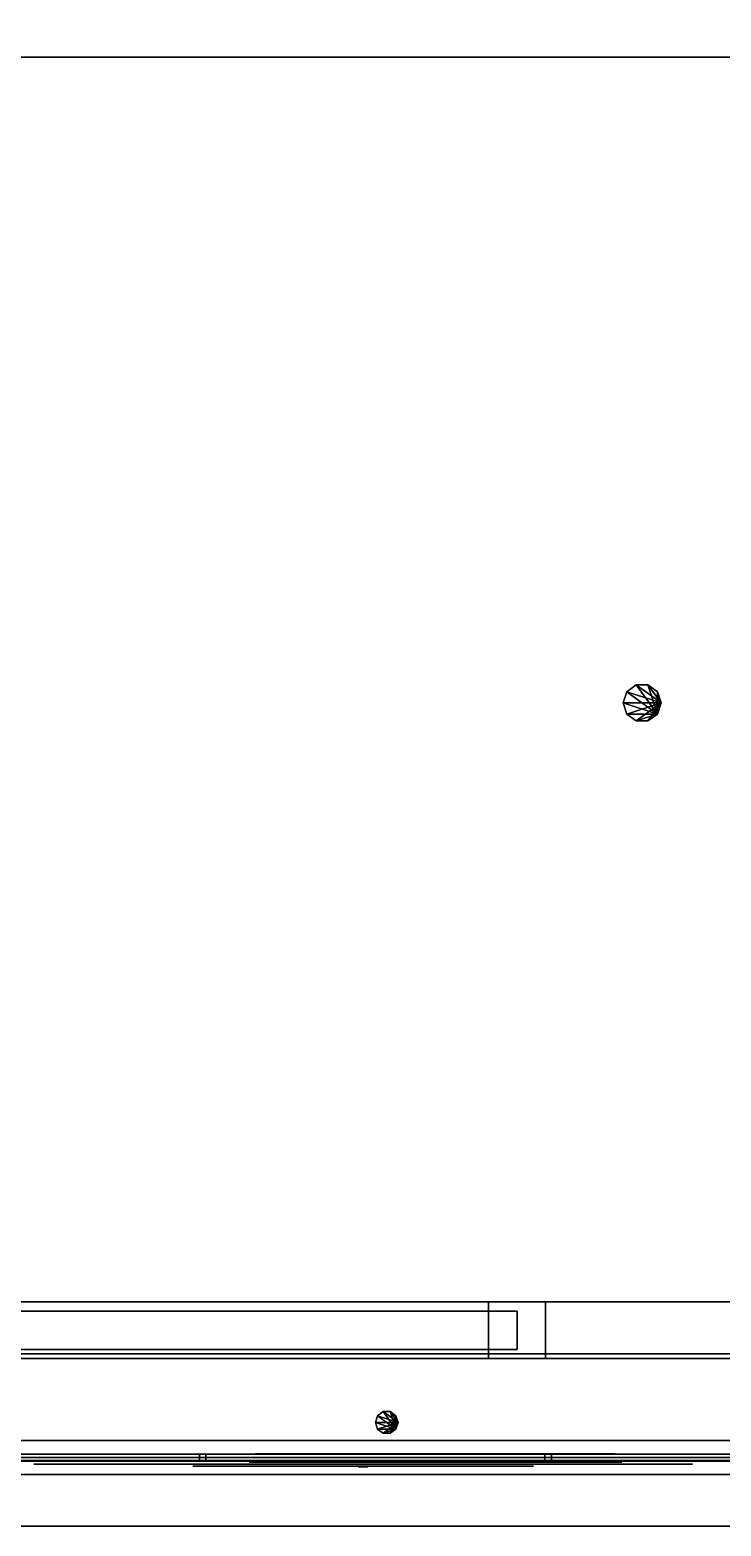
# Model space of a CAD drawing. Header units: millimetres. Extents: x -272 to 22200, y -272 to 17234.
# Drawn here: x 5612 to 9266, y 1560 to 9466 of the extents above; entities that cross this region are included whole.
import ezdxf

# ---------------------------------------------------------------- set-up
doc = ezdxf.new("R2010")
doc.units = ezdxf.units.MM
for name, color, linetype in [('existing_roof', 7, 'Continuous'), ('existing_roof_vents', 7, 'Continuous'), ('facade_8', 7, 'Continuous'), ('floor_band_8', 7, 'Continuous'), ('ground_glazing_8', 7, 'Continuous'), ('parapet_8', 7, 'Continuous'), ('parapet_coping_8', 7, 'Continuous'), ('proposed_cable_tray', 7, 'Continuous'), ('roof_safety_rail', 7, 'Continuous'), ('roof_slab_edge', 7, 'Continuous'), ('roof_slab_soffit', 7, 'Continuous'), ('S3_steel_plinth', 7, 'Continuous'), ('S3_support_beams', 7, 'Continuous'), ('topfloor_bearing_wall_2', 7, 'Continuous'), ('topfloor_exterior_8', 7, 'Continuous'), ('topfloor_floor', 7, 'Continuous'), ('topfloor_head_band_8', 7, 'Continuous'), ('topfloor_window_8', 7, 'Continuous'), ('topfloor_window_frame_8', 7, 'Continuous'), ('walkway_matting', 7, 'Continuous'), ('window_frame_8', 7, 'Continuous'), ('window_glass_8', 7, 'Continuous'), ('window_mullion_8', 7, 'Continuous')]:
    doc.layers.add(name, color=color, linetype=linetype)

msp = doc.modelspace()

# ---------------------------------------------------------------- linework, layer by layer
at = {"layer": 'existing_roof'}
msp.add_3dface([(4500, 1922.4, 26100), (13050, 1922.4, 26100), (13050, 16961, 26100), (4500, 16961, 26100)], dxfattribs=at)
at = {"layer": 'existing_roof_vents'}
for points in [[(8929, 5851.2, 26100), (8748.1, 5910, 26100), (8767.2, 5968.8, 26100)], [(8948.1, 5910, 26550), (8767.2, 5968.8, 26550), (8748.1, 5910, 26550)], [(8767.2, 5968.8, 26100), (8748.1, 5910, 26100), (8748.1, 5910, 26550), (8767.2, 5968.8, 26550)], [(8929, 5851.2, 26100), (8767.2, 5968.8, 26100), (8817.2, 6005.1, 26100)], [(8948.1, 5910, 26550), (8817.2, 6005.1, 26550), (8767.2, 5968.8, 26550)], [(8817.2, 6005.1, 26100), (8767.2, 5968.8, 26100), (8767.2, 5968.8, 26550), (8817.2, 6005.1, 26550)], [(8929, 5851.2, 26100), (8817.2, 6005.1, 26100), (8879, 6005.1, 26100)], [(8948.1, 5910, 26550), (8879, 6005.1, 26550), (8817.2, 6005.1, 26550)], [(8879, 6005.1, 26100), (8817.2, 6005.1, 26100), (8817.2, 6005.1, 26550), (8879, 6005.1, 26550)], [(8929, 5851.2, 26100), (8879, 6005.1, 26100), (8929, 5968.8, 26100)], [(8948.1, 5910, 26550), (8929, 5968.8, 26550), (8879, 6005.1, 26550)], [(8929, 5968.8, 26100), (8879, 6005.1, 26100), (8879, 6005.1, 26550), (8929, 5968.8, 26550)], [(8929, 5851.2, 26100), (8929, 5968.8, 26100), (8948.1, 5910, 26100)], [(8948.1, 5910, 26100), (8929, 5968.8, 26100), (8929, 5968.8, 26550), (8948.1, 5910, 26550)], [(8929, 5851.2, 26100), (8767.2, 5851.2, 26100), (8748.1, 5910, 26100)], [(8948.1, 5910, 26550), (8748.1, 5910, 26550), (8767.2, 5851.2, 26550)], [(8748.1, 5910, 26100), (8767.2, 5851.2, 26100), (8767.2, 5851.2, 26550), (8748.1, 5910, 26550)], [(8948.1, 5910, 26550), (8767.2, 5851.2, 26550), (8817.2, 5814.9, 26550)], [(8929, 5851.2, 26100), (8817.2, 5814.9, 26100), (8767.2, 5851.2, 26100)], [(8767.2, 5851.2, 26100), (8817.2, 5814.9, 26100), (8817.2, 5814.9, 26550), (8767.2, 5851.2, 26550)], [(8948.1, 5910, 26550), (8817.2, 5814.9, 26550), (8879, 5814.9, 26550)], [(8929, 5851.2, 26100), (8879, 5814.9, 26100), (8817.2, 5814.9, 26100)], [(8948.1, 5910, 26550), (8879, 5814.9, 26550), (8929, 5851.2, 26550)], [(8879, 5814.9, 26100), (8929, 5851.2, 26100), (8929, 5851.2, 26550), (8879, 5814.9, 26550)], [(8929, 5851.2, 26100), (8948.1, 5910, 26100), (8948.1, 5910, 26550), (8929, 5851.2, 26550)], [(8817.2, 5814.9, 26100), (8879, 5814.9, 26100), (8879, 5814.9, 26550), (8817.2, 5814.9, 26550)], [(7546.8, 2072.4, 26100), (7438.3, 2107.6, 26100), (7449.7, 2142.9, 26100)], [(7558.3, 2107.6, 26550), (7449.7, 2142.9, 26550), (7438.3, 2107.6, 26550)], [(7449.7, 2142.9, 26100), (7438.3, 2107.6, 26100), (7438.3, 2107.6, 26550), (7449.7, 2142.9, 26550)], [(7546.8, 2072.4, 26100), (7449.7, 2142.9, 26100), (7479.7, 2164.7, 26100)], [(7558.3, 2107.6, 26550), (7479.7, 2164.7, 26550), (7449.7, 2142.9, 26550)], [(7479.7, 2164.7, 26100), (7449.7, 2142.9, 26100), (7449.7, 2142.9, 26550), (7479.7, 2164.7, 26550)], [(7546.8, 2072.4, 26100), (7479.7, 2164.7, 26100), (7516.8, 2164.7, 26100)], [(7558.3, 2107.6, 26550), (7516.8, 2164.7, 26550), (7479.7, 2164.7, 26550)], [(7516.8, 2164.7, 26100), (7479.7, 2164.7, 26100), (7479.7, 2164.7, 26550), (7516.8, 2164.7, 26550)], [(7546.8, 2072.4, 26100), (7516.8, 2164.7, 26100), (7546.8, 2142.9, 26100)], [(7558.3, 2107.6, 26550), (7546.8, 2142.9, 26550), (7516.8, 2164.7, 26550)], [(7546.8, 2142.9, 26100), (7516.8, 2164.7, 26100), (7516.8, 2164.7, 26550), (7546.8, 2142.9, 26550)], [(7546.8, 2072.4, 26100), (7546.8, 2142.9, 26100), (7558.3, 2107.6, 26100)], [(7558.3, 2107.6, 26100), (7546.8, 2142.9, 26100), (7546.8, 2142.9, 26550), (7558.3, 2107.6, 26550)], [(7546.8, 2072.4, 26100), (7449.7, 2072.4, 26100), (7438.3, 2107.6, 26100)], [(7558.3, 2107.6, 26550), (7438.3, 2107.6, 26550), (7449.7, 2072.4, 26550)], [(7438.3, 2107.6, 26100), (7449.7, 2072.4, 26100), (7449.7, 2072.4, 26550), (7438.3, 2107.6, 26550)], [(7558.3, 2107.6, 26550), (7449.7, 2072.4, 26550), (7479.7, 2050.6, 26550)], [(7546.8, 2072.4, 26100), (7479.7, 2050.6, 26100), (7449.7, 2072.4, 26100)], [(7449.7, 2072.4, 26100), (7479.7, 2050.6, 26100), (7479.7, 2050.6, 26550), (7449.7, 2072.4, 26550)], [(7558.3, 2107.6, 26550), (7479.7, 2050.6, 26550), (7516.8, 2050.6, 26550)], [(7546.8, 2072.4, 26100), (7516.8, 2050.6, 26100), (7479.7, 2050.6, 26100)], [(7558.3, 2107.6, 26550), (7516.8, 2050.6, 26550), (7546.8, 2072.4, 26550)], [(7516.8, 2050.6, 26100), (7546.8, 2072.4, 26100), (7546.8, 2072.4, 26550), (7516.8, 2050.6, 26550)], [(7546.8, 2072.4, 26100), (7558.3, 2107.6, 26100), (7558.3, 2107.6, 26550), (7546.8, 2072.4, 26550)], [(7479.7, 2050.6, 26100), (7516.8, 2050.6, 26100), (7516.8, 2050.6, 26550), (7479.7, 2050.6, 26550)]]:
    msp.add_3dface(points, dxfattribs=at)
at = {"layer": 'facade_8'}
msp.add_3dface([(13050, 1922.4), (5481, 1922.4), (5481, 1922.4, 23000), (13050, 1922.4, 23000)], dxfattribs=at)
at = {"layer": 'floor_band_8'}
for points in [[(13050, 1902.4, 3650), (5481, 1902.4, 3650), (5481, 1902.4, 3830), (13050, 1902.4, 3830)], [(13050, 1902.4, 6750), (5481, 1902.4, 6750), (5481, 1902.4, 6930), (13050, 1902.4, 6930)], [(13050, 1902.4, 9850), (5481, 1902.4, 9850), (5481, 1902.4, 10030), (13050, 1902.4, 10030)], [(13050, 1902.4, 12950), (5481, 1902.4, 12950), (5481, 1902.4, 13130), (13050, 1902.4, 13130)], [(13050, 1902.4, 16050), (5481, 1902.4, 16050), (5481, 1902.4, 16230), (13050, 1902.4, 16230)], [(13050, 1902.4, 19150), (5481, 1902.4, 19150), (5481, 1902.4, 19330), (13050, 1902.4, 19330)], [(13050, 1902.4, 22250), (5481, 1902.4, 22250), (5481, 1902.4, 22430), (13050, 1902.4, 22430)]]:
    msp.add_3dface(points, dxfattribs=at)
at = {"layer": 'ground_glazing_8'}
for points in [[(7221.9, 1887.4, 500), (5632.4, 1887.4, 500), (5632.4, 1887.4, 2700), (7221.9, 1887.4, 2700)], [(9114.1, 1887.4, 500), (7524.6, 1887.4, 500), (7524.6, 1887.4, 2700), (9114.1, 1887.4, 2700)]]:
    msp.add_3dface(points, dxfattribs=at)
at = {"layer": 'parapet_8'}
msp.add_3dface([(13050, 1922.4, 26100), (0, 1922.4, 26100), (0, 1922.4, 26880), (13050, 1922.4, 26880)], dxfattribs=at)
at = {"layer": 'parapet_coping_8'}
for points in [[(13050, 1832.4, 26915), (13050, 2012.4, 26915), (0, 2012.4, 26915), (0, 1832.4, 26915)], [(13050, 2012.4, 26915), (13050, 2012.4, 26845), (0, 2012.4, 26845), (0, 2012.4, 26915)], [(13050, 2012.4, 26845), (13050, 1832.4, 26845), (0, 1832.4, 26845), (0, 2012.4, 26845)], [(13050, 1832.4, 26845), (13050, 1832.4, 26915), (0, 1832.4, 26915), (0, 1832.4, 26845)]]:
    msp.add_3dface(points, dxfattribs=at)
at = {"layer": 'proposed_cable_tray'}
for points in [[(11944.7, 2445.1, 26320), (11944.7, 2745.1, 26320), (3136.8, 2745.1, 26320), (3136.8, 2445.1, 26320)], [(11944.7, 2745.1, 26320), (11944.7, 2745.1, 26240), (3136.8, 2745.1, 26240), (3136.8, 2745.1, 26320)], [(11944.7, 2745.1, 26240), (11944.7, 2445.1, 26240), (3136.8, 2445.1, 26240), (3136.8, 2745.1, 26240)], [(11944.7, 2445.1, 26240), (11944.7, 2445.1, 26320), (3136.8, 2445.1, 26320), (3136.8, 2445.1, 26240)]]:
    msp.add_3dface(points, dxfattribs=at)
at = {"layer": 'roof_safety_rail'}
for points in [[(13050, 1904.9, 27217.5), (13050, 1939.9, 27217.5), (0, 1939.9, 27217.5), (0, 1904.9, 27217.5)], [(13050, 1939.9, 27217.5), (13050, 1939.9, 27182.5), (0, 1939.9, 27182.5), (0, 1939.9, 27217.5)], [(13050, 1939.9, 27182.5), (13050, 1904.9, 27182.5), (0, 1904.9, 27182.5), (0, 1939.9, 27182.5)], [(13050, 1904.9, 27182.5), (13050, 1904.9, 27217.5), (0, 1904.9, 27217.5), (0, 1904.9, 27182.5)], [(6507.5, 1904.9, 26880), (6507.5, 1939.9, 26880), (6542.5, 1939.9, 26880), (6542.5, 1904.9, 26880)], [(6507.5, 1904.9, 27200), (6542.5, 1904.9, 27200), (6542.5, 1939.9, 27200), (6507.5, 1939.9, 27200)], [(6542.5, 1939.9, 26880), (6507.5, 1939.9, 26880), (6507.5, 1939.9, 27200), (6542.5, 1939.9, 27200)], [(6507.5, 1939.9, 26880), (6507.5, 1904.9, 26880), (6507.5, 1904.9, 27200), (6507.5, 1939.9, 27200)], [(6507.5, 1904.9, 26880), (6542.5, 1904.9, 26880), (6542.5, 1904.9, 27200), (6507.5, 1904.9, 27200)], [(6542.5, 1904.9, 26880), (6542.5, 1939.9, 26880), (6542.5, 1939.9, 27200), (6542.5, 1904.9, 27200)], [(8334.5, 1904.9, 26880), (8334.5, 1939.9, 26880), (8369.5, 1939.9, 26880), (8369.5, 1904.9, 26880)], [(8334.5, 1904.9, 27200), (8369.5, 1904.9, 27200), (8369.5, 1939.9, 27200), (8334.5, 1939.9, 27200)], [(8369.5, 1939.9, 26880), (8334.5, 1939.9, 26880), (8334.5, 1939.9, 27200), (8369.5, 1939.9, 27200)], [(8334.5, 1939.9, 26880), (8334.5, 1904.9, 26880), (8334.5, 1904.9, 27200), (8334.5, 1939.9, 27200)], [(8334.5, 1904.9, 26880), (8369.5, 1904.9, 26880), (8369.5, 1904.9, 27200), (8334.5, 1904.9, 27200)], [(8369.5, 1904.9, 26880), (8369.5, 1939.9, 26880), (8369.5, 1939.9, 27200), (8369.5, 1904.9, 27200)]]:
    msp.add_3dface(points, dxfattribs=at)
at = {"layer": 'roof_slab_edge'}
msp.add_3dface([(13050, 1922.4, 25850), (0, 1922.4, 25850), (0, 1922.4, 26100), (13050, 1922.4, 26100)], dxfattribs=at)
at = {"layer": 'roof_slab_soffit'}
msp.add_3dface([(4500, 1922.4, 25850), (4500, 16961, 25850), (13050, 16961, 25850), (13050, 1922.4, 25850)], dxfattribs=at)
at = {"layer": 'S3_steel_plinth'}
for points in [[(8036.8, 2445.1, 26100), (8036.8, 2745.1, 26100), (8336.8, 2745.1, 26100), (8336.8, 2445.1, 26100)], [(8036.8, 2445.1, 26350), (8336.8, 2445.1, 26350), (8336.8, 2745.1, 26350), (8036.8, 2745.1, 26350)], [(8336.8, 2745.1, 26100), (8036.8, 2745.1, 26100), (8036.8, 2745.1, 26350), (8336.8, 2745.1, 26350)], [(8036.8, 2745.1, 26100), (8036.8, 2445.1, 26100), (8036.8, 2445.1, 26350), (8036.8, 2745.1, 26350)], [(8336.8, 2445.1, 26100), (8336.8, 2745.1, 26100), (8336.8, 2745.1, 26350), (8336.8, 2445.1, 26350)], [(8036.8, 2445.1, 26100), (8336.8, 2445.1, 26100), (8336.8, 2445.1, 26350), (8036.8, 2445.1, 26350)]]:
    msp.add_3dface(points, dxfattribs=at)
at = {"layer": 'S3_support_beams'}
for points in [[(2686.8, 2696.6, 26551.5), (2686.8, 2493.6, 26551.5), (8186.8, 2493.6, 26551.5), (8186.8, 2696.6, 26551.5)], [(2686.8, 2493.6, 26348.5), (2686.8, 2696.6, 26348.5), (8186.8, 2696.6, 26348.5), (8186.8, 2493.6, 26348.5)], [(2686.8, 2696.6, 26348.5), (2686.8, 2696.6, 26551.5), (8186.8, 2696.6, 26551.5), (8186.8, 2696.6, 26348.5)], [(8186.8, 2696.6, 26551.5), (8186.8, 2493.6, 26551.5), (8186.8, 2493.6, 26348.5), (8186.8, 2696.6, 26348.5)], [(2686.8, 2493.6, 26551.5), (2686.8, 2493.6, 26348.5), (8186.8, 2493.6, 26348.5), (8186.8, 2493.6, 26551.5)]]:
    msp.add_3dface(points, dxfattribs=at)
at = {"layer": 'topfloor_bearing_wall_2'}
msp.add_3dface([(4500, 9322.4, 23000), (18670.7, 9322.4, 23000), (18670.7, 9322.4, 25850), (4500, 9322.4, 25850)], dxfattribs=at)
at = {"layer": 'topfloor_exterior_8'}
for points in [[(6805, 1922.4, 23000), (5135, 1922.4, 23000), (5135, 1922.4, 25850), (6805, 1922.4, 25850)], [(8705, 1922.4, 23000), (6805, 1922.4, 23000), (6805, 1922.4, 23180), (8705, 1922.4, 23180)], [(8705, 1922.4, 25200), (6805, 1922.4, 25200), (6805, 1922.4, 25850), (8705, 1922.4, 25850)], [(10375, 1922.4, 23000), (8705, 1922.4, 23000), (8705, 1922.4, 25850), (10375, 1922.4, 25850)]]:
    msp.add_3dface(points, dxfattribs=at)
at = {"layer": 'topfloor_floor'}
msp.add_3dface([(4500, 1922.4, 23000), (13050, 1922.4, 23000), (13050, 16961, 23000), (4500, 16961, 23000)], dxfattribs=at)
at = {"layer": 'topfloor_head_band_8'}
msp.add_3dface([(20250, 1907.4, 25670), (2400, 1907.4, 25670), (2400, 1907.4, 25850), (20250, 1907.4, 25850)], dxfattribs=at)
at = {"layer": 'topfloor_window_8'}
msp.add_3dface([(8705, 1942.4, 23180), (6805, 1942.4, 23180), (6805, 1942.4, 25200), (8705, 1942.4, 25200)], dxfattribs=at)
at = {"layer": 'topfloor_window_frame_8'}
for points in [[(6840, 1897.4, 23180), (6770, 1897.4, 23180), (6770, 1897.4, 25200), (6840, 1897.4, 25200)], [(8705, 1897.4, 23145), (6805, 1897.4, 23145), (6805, 1897.4, 23215), (8705, 1897.4, 23215)], [(8705, 1897.4, 25165), (6805, 1897.4, 25165), (6805, 1897.4, 25235), (8705, 1897.4, 25235)], [(7790, 1897.4, 23180), (7720, 1897.4, 23180), (7720, 1897.4, 25200), (7790, 1897.4, 25200)], [(8740, 1897.4, 23180), (8670, 1897.4, 23180), (8670, 1897.4, 25200), (8740, 1897.4, 25200)]]:
    msp.add_3dface(points, dxfattribs=at)
at = {"layer": 'walkway_matting'}
for points in [[(11944.7, 1560.1, 26132.5), (11944.7, 2470.1, 26132.5), (3136.8, 2470.1, 26132.5), (3136.8, 1560.1, 26132.5)], [(11944.7, 2470.1, 26132.5), (11944.7, 2470.1, 26107.5), (3136.8, 2470.1, 26107.5), (3136.8, 2470.1, 26132.5)], [(11944.7, 2470.1, 26107.5), (11944.7, 1560.1, 26107.5), (3136.8, 1560.1, 26107.5), (3136.8, 2470.1, 26107.5)], [(11944.7, 1560.1, 26107.5), (11944.7, 1560.1, 26132.5), (3136.8, 1560.1, 26132.5), (3136.8, 1560.1, 26107.5)]]:
    msp.add_3dface(points, dxfattribs=at)
at = {"layer": 'window_frame_8'}
for points in [[(8333.2, 1887.4, 4840), (6413.3, 1887.4, 4840), (6413.3, 1887.4, 6360), (8333.2, 1887.4, 6360)], [(8333.2, 1887.4, 7940), (6413.3, 1887.4, 7940), (6413.3, 1887.4, 9460), (8333.2, 1887.4, 9460)], [(8333.2, 1887.4, 11040), (6413.3, 1887.4, 11040), (6413.3, 1887.4, 12560), (8333.2, 1887.4, 12560)], [(8333.2, 1887.4, 14140), (6413.3, 1887.4, 14140), (6413.3, 1887.4, 15660), (8333.2, 1887.4, 15660)], [(8333.2, 1887.4, 17240), (6413.3, 1887.4, 17240), (6413.3, 1887.4, 18760), (8333.2, 1887.4, 18760)], [(8333.2, 1887.4, 20340), (6413.3, 1887.4, 20340), (6413.3, 1887.4, 21860), (8333.2, 1887.4, 21860)]]:
    msp.add_3dface(points, dxfattribs=at)
at = {"layer": 'window_glass_8'}
for points in [[(8273.2, 1877.4, 4900), (6473.3, 1877.4, 4900), (6473.3, 1877.4, 6300), (8273.2, 1877.4, 6300)], [(8273.2, 1877.4, 8000), (6473.3, 1877.4, 8000), (6473.3, 1877.4, 9400), (8273.2, 1877.4, 9400)], [(8273.2, 1877.4, 11100), (6473.3, 1877.4, 11100), (6473.3, 1877.4, 12500), (8273.2, 1877.4, 12500)], [(8273.2, 1877.4, 14200), (6473.3, 1877.4, 14200), (6473.3, 1877.4, 15600), (8273.2, 1877.4, 15600)], [(8273.2, 1877.4, 17300), (6473.3, 1877.4, 17300), (6473.3, 1877.4, 18700), (8273.2, 1877.4, 18700)], [(8273.2, 1877.4, 20400), (6473.3, 1877.4, 20400), (6473.3, 1877.4, 21800), (8273.2, 1877.4, 21800)]]:
    msp.add_3dface(points, dxfattribs=at)
at = {"layer": 'window_mullion_8'}
for points in [[(7398.3, 1872.4, 4900), (7348.3, 1872.4, 4900), (7348.3, 1872.4, 6300), (7398.3, 1872.4, 6300)], [(7398.3, 1872.4, 8000), (7348.3, 1872.4, 8000), (7348.3, 1872.4, 9400), (7398.3, 1872.4, 9400)], [(7398.3, 1872.4, 11100), (7348.3, 1872.4, 11100), (7348.3, 1872.4, 12500), (7398.3, 1872.4, 12500)], [(7398.3, 1872.4, 14200), (7348.3, 1872.4, 14200), (7348.3, 1872.4, 15600), (7398.3, 1872.4, 15600)], [(7398.3, 1872.4, 17300), (7348.3, 1872.4, 17300), (7348.3, 1872.4, 18700), (7398.3, 1872.4, 18700)], [(7398.3, 1872.4, 20400), (7348.3, 1872.4, 20400), (7348.3, 1872.4, 21800), (7398.3, 1872.4, 21800)]]:
    msp.add_3dface(points, dxfattribs=at)

doc.saveas('drawing.dxf')
